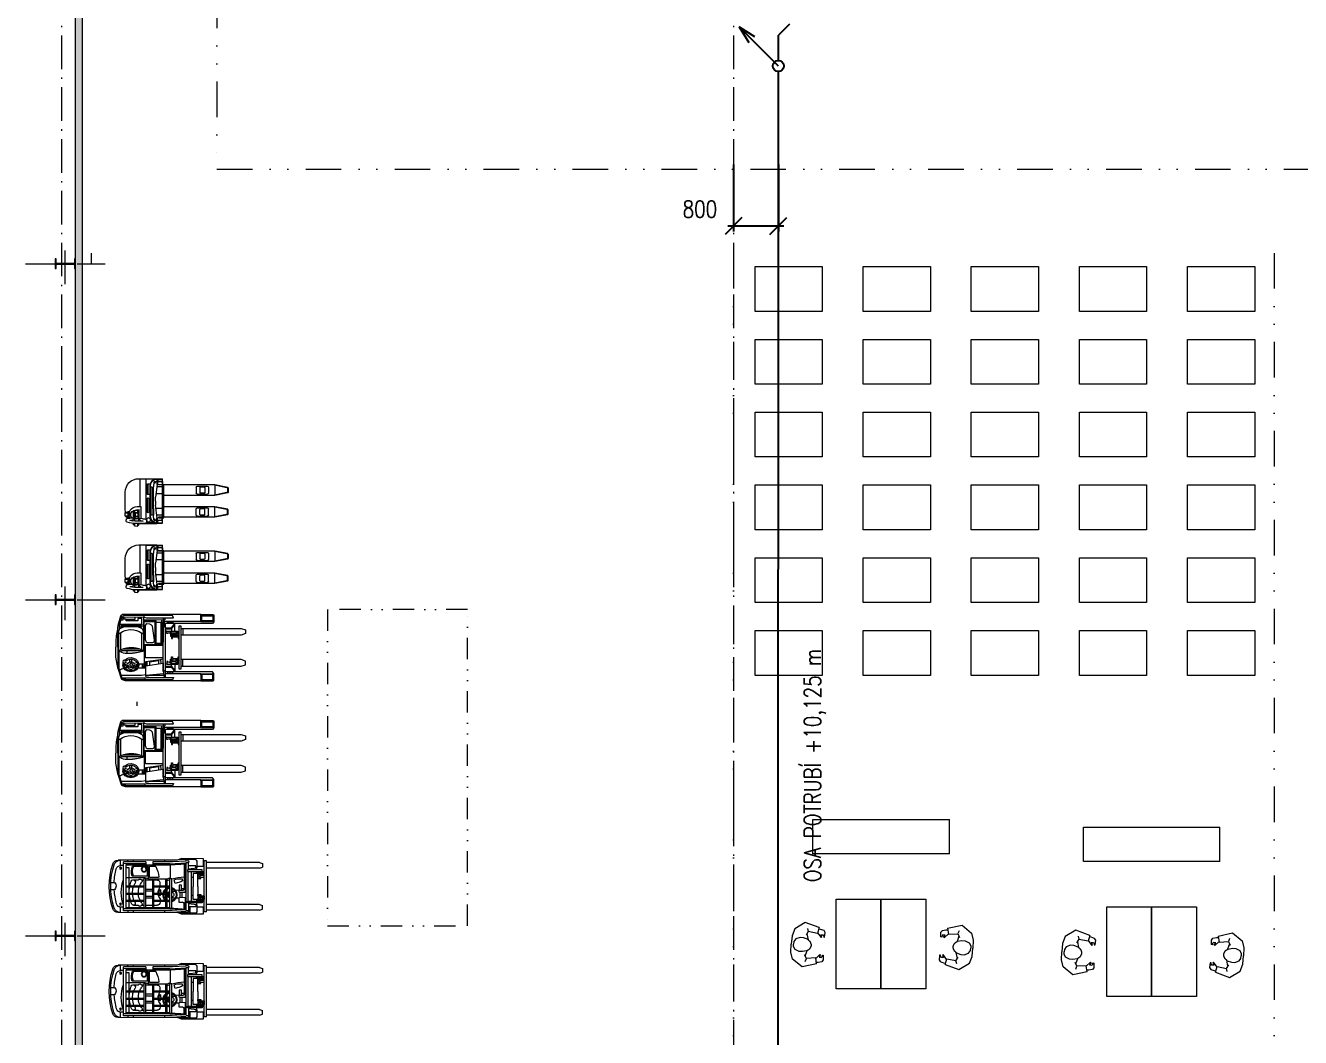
# Model space of a CAD drawing. Header units: millimetres. Extents: x 325046 to 1268204, y 1875583 to 2761998.
# Drawn here: x 909438 to 932201, y 2499076 to 2517146 of the extents above; entities that cross this region are included whole.
import ezdxf

# ---------------------------------------------------------------- set-up
doc = ezdxf.new("R2010")
doc.units = ezdxf.units.MM
doc.header["$LTSCALE"] = 100
doc.header["$PDMODE"] = 65
for name, pattern in [('ACAD_ISO10W100', [18.5, 12, -3, 0.5, -3]), ('CONTINOUS', [0]), ('DIVIDE', [31.75, 12.7, -6.35, 0, -6.35, 0, -6.35]), ('SO02_F11anp01$0${ Leader Line}', [0])]:
    doc.linetypes.add(name, pattern=pattern)
for name, color, linetype, lineweight, true_color in [('Korabek-bezp_vtoky_text', 7, 'CONTINOUS', 0, 0x6b50af), ('Korabek-bezp_vtoky_trasy', 7, 'CONTINOUS', 30, 0x9d626f), ('Korabek-trasy', 7, 'Continuous', 30, 0x7478c3), ('Lidi', 7, 'Continuous', 13, 0x7d7d7d), ('OCELOVÉ KONSTRUKCE', 7, 'Continuous', 13, 0x2865c8), ('Světlíky', 7, 'DIVIDE', 15, 0xf81696), ('TECH - Zóny', 7, 'DIVIDE', 15, 0x33843e), ('TLG_Stroje a zařízení', 7, 'Continuous', 5, 0x698680), ('Šrafy - VÝPLŇ', 7, 'Continuous', 15, 0x9b9908)]:
    doc.layers.add(name, color=color, linetype=linetype, lineweight=lineweight, true_color=true_color)
for name, color, linetype, lineweight in [('Objekty - osy', 5, 'ACAD_ISO10W100', 20), ('OBVODOVÝ PLÁŠŤ', 2, 'Continuous', 9), ('TECH - Palety', 34, 'Continuous', 9)]:
    doc.layers.add(name, color=color, linetype=linetype, lineweight=lineweight)
doc.styles.add('ROMANS', font='romans.shx', dxfattribs={"width": 0.8})
doc.dimstyles.new('EXT_15', dxfattribs={"dimscale": 100, "dimtxt": 3, "dimasz": 3, "dimexe": 1, "dimexo": 3, "dimgap": 1.5, "dimtad": 1, "dimdec": 0, "dimzin": 0, "dimdsep": 46, "dimtxsty": 'ROMANS', "dimblk": 'OBLIQUE', "dimcen": 3, "dimdle": 1, "dimclrd": 256, "dimclre": 256, "dimclrt": 256, "dimadec": 0, "dimazin": 0, "dimtfac": 0.5, "dimtdec": 0, "dimtix": 1, "dimtmove": 2, "dimatfit": 3, "dimldrblk": 'OBLIQUE', "dimfxl": 1, "dimtvp": 93.75, "dimtolj": 1, "dimtzin": 0, "dimarcsym": 0})

# ---------------------------------------------------------------- blocks, each defined once
blk = doc.blocks.new('_Oblique')
at = {"color": 0, "lineweight": -2}
blk.add_line((-0.5, -0.5), (0.5, 0.5), dxfattribs=at)
blk = doc.blocks.new('*D102')
at = {"layer": 'Defpoints', "color": 0, "transparency": 16777216}
for p in [(920222, 2831854), (921022, 2831854), (921022, 2830459)]:
    blk.add_point(p, dxfattribs=at)
at = {"layer": 'Korabek-bezp_vtoky_text', "lineweight": -2, "transparency": 16777216}
for p, q in [((920222, 2831554), (920222, 2830359)), ((921022, 2831554), (921022, 2830359)), ((920122, 2830459), (921122, 2830459))]:
    blk.add_line(p, q, dxfattribs=at)
at = {"layer": 'Korabek-bezp_vtoky_text', "lineweight": -2, "transparency": 16777216, "xscale": 300, "yscale": 300, "zscale": 300, "rotation": 180}
blk.add_blockref('_Oblique', (920222, 2830459), dxfattribs=at)
at = {"layer": 'Korabek-bezp_vtoky_text', "lineweight": -2, "transparency": 16777216, "xscale": 300, "yscale": 300, "zscale": 300}
blk.add_blockref('_Oblique', (921022, 2830459), dxfattribs=at)
at = {"layer": 'Korabek-bezp_vtoky_text', "transparency": 16777216, "insert": (919622, 2830759), "char_height": 300, "attachment_point": 5, "style": 'ROMANS'}
blk.add_mtext('\\A1;800', dxfattribs=at)
blk = doc.blocks.new('EU_paleta')
at = {"color": 0}
for p, q in [((0, 0), (0, 47.24)), ((0, 47.24), (31.5, 47.24)), ((31.5, 47.24), (31.5, 0)), ((31.5, 0), (0, 0))]:
    blk.add_line(p, q, dxfattribs=at)
blk = doc.blocks.new('Balici_stul_1600x800')
at = {"color": 0}
for p, q in [((0, 0), (0, 31.5)), ((0, 31.5), (62.99, 31.5)), ((62.99, 31.5), (62.99, 0)), ((62.99, 0), (0, 0))]:
    blk.add_line(p, q, dxfattribs=at)
blk = doc.blocks.new('frop_off_shelve')
at = {"color": 0}
for p, q in [((0, 24), (96, 24)), ((0, 24), (0, 0)), ((96, 24), (96, 0)), ((96, 0), (0, 0))]:
    blk.add_line(p, q, dxfattribs=at)
blk = doc.blocks.new('manpower_1')
at = {"layer": 'Lidi', "color": 7, "true_color": 0xffffff}
for p, q in [((-9.96, 10.67), (-11.48, 5.79)), ((-2.85, 15.65), (-9.96, 10.67)), ((7.11, 12.8), (-2.85, 15.65)), ((-0.31, 9.55), (-1.73, 6.91)), ((-1.02, 11.69), (-0.31, 9.55)), ((6.2, 8.64), (-0.36, 9.45)), ((7.11, 12.8), (6.2, 8.64)), ((6.29, 9.06), (9.04, 5.89)), ((8.23, 11.58), (6.91, 11.79)), ((10.67, 10.97), (8.23, 11.58)), ((11.58, 9.65), (10.67, 10.97)), ((11.38, 6.4), (11.58, 9.65)), ((-11.48, 5.79), (-11.58, 0.1)), ((-11.48, -5.79), (-11.58, 0.1)), ((-9.95, 1.73), (-10.05, 0)), ((-9.95, -1.73), (-10.05, 0)), ((-8.73, 3.66), (-9.95, 1.73)), ((-5.78, 4.98), (-8.73, 3.66)), ((-3.44, 4.88), (-5.78, 4.98)), ((-0.5, 4.17), (-3.44, 4.88)), ((-1.23, 7.85), (-0.13, 3.94)), ((-0.39, 4.1), (-0.5, 4.17)), ((-0.28, 4.03), (-0.39, 4.1)), ((-0.17, 3.97), (-0.28, 4.03)), ((-0.06, 3.9), (-0.17, 3.97)), ((0.05, 3.83), (-0.06, 3.9)), ((0.16, 3.77), (0.05, 3.83)), ((0.26, 3.7), (0.16, 3.77)), ((0.37, 3.63), (0.26, 3.7)), ((0.47, 3.55), (0.37, 3.63)), ((0.57, 3.48), (0.47, 3.55)), ((0.67, 3.4), (0.57, 3.48)), ((0.76, 3.33), (0.67, 3.4)), ((0.85, 3.25), (0.76, 3.33)), ((0.94, 3.16), (0.85, 3.25)), ((1.03, 3.08), (0.94, 3.16)), ((1.11, 2.99), (1.03, 3.08)), ((1.19, 2.9), (1.11, 2.99)), ((1.27, 2.8), (1.19, 2.9)), ((1.34, 2.71), (1.27, 2.8)), ((1.4, 2.61), (1.34, 2.71)), ((1.47, 2.5), (1.4, 2.61)), ((1.53, 2.4), (1.47, 2.5)), ((1.59, 2.29), (1.53, 2.4)), ((1.65, 2.18), (1.59, 2.29)), ((1.7, 2.06), (1.65, 2.18)), ((1.75, 1.95), (1.7, 2.06)), ((1.8, 1.83), (1.75, 1.95)), ((1.85, 1.72), (1.8, 1.83)), ((1.9, 1.6), (1.85, 1.72)), ((1.95, 1.48), (1.9, 1.6)), ((2, 1.36), (1.95, 1.48)), ((2.05, 1.24), (2, 1.36)), ((2.09, 1.12), (2.05, 1.24)), ((2.13, 1), (2.09, 1.12)), ((2.17, 0.88), (2.13, 1)), ((2.21, 0.75), (2.17, 0.88)), ((2.25, 0.63), (2.21, 0.75)), ((2.27, 0.51), (2.25, 0.63)), ((2.3, 0.39), (2.27, 0.51)), ((2.32, 0.27), (2.3, 0.39)), ((2.33, 0.15), (2.32, 0.27)), ((2.34, 0.03), (2.33, 0.15)), ((2.34, -0.09), (2.34, 0.03)), ((8.53, 7.92), (10.06, 8.03)), ((9.45, 6.5), (8.53, 7.92)), ((9.04, 5.89), (9.45, 6.5)), ((10.06, 8.03), (10.67, 7.21)), ((10.67, 7.21), (10.77, 6.3)), ((10.77, 6.3), (11.38, 6.4)), ((-9.96, -10.67), (-11.48, -5.79)), ((-8.73, -3.66), (-9.95, -1.73)), ((-5.78, -4.98), (-8.73, -3.66)), ((-3.44, -4.88), (-5.78, -4.98)), ((-0.38, -4.06), (-3.44, -4.88)), ((-0.31, -9.55), (-1.73, -6.91)), ((-1.23, -7.85), (-0.09, -3.81)), ((-0.38, -4.06), (-0.29, -3.98)), ((6.2, -8.64), (-0.36, -9.45)), ((-0.29, -3.98), (-0.19, -3.9)), ((-0.19, -3.9), (-0.1, -3.82)), ((-0.1, -3.82), (-0.01, -3.74)), ((-0.01, -3.74), (0.09, -3.66)), ((0.09, -3.66), (0.19, -3.58)), ((0.19, -3.58), (0.28, -3.5)), ((0.28, -3.5), (0.38, -3.43)), ((0.38, -3.43), (0.48, -3.35)), ((0.48, -3.35), (0.58, -3.27)), ((0.58, -3.27), (0.68, -3.19)), ((0.68, -3.19), (0.78, -3.12)), ((0.78, -3.12), (0.87, -3.03)), ((0.87, -3.03), (0.96, -2.95)), ((0.96, -2.95), (1.05, -2.87)), ((1.05, -2.87), (1.14, -2.78)), ((1.14, -2.78), (1.22, -2.69)), ((1.22, -2.69), (1.29, -2.59)), ((1.29, -2.59), (1.36, -2.49)), ((1.36, -2.49), (1.43, -2.39)), ((1.43, -2.39), (1.49, -2.28)), ((1.49, -2.28), (1.55, -2.17)), ((1.55, -2.17), (1.61, -2.06)), ((1.61, -2.06), (1.66, -1.95)), ((1.66, -1.95), (1.72, -1.84)), ((1.72, -1.84), (1.77, -1.72)), ((1.77, -1.72), (1.83, -1.61)), ((1.83, -1.61), (1.89, -1.49)), ((1.89, -1.49), (1.94, -1.38)), ((1.94, -1.38), (2, -1.27)), ((2, -1.27), (2.05, -1.15)), ((2.05, -1.15), (2.1, -1.03)), ((2.1, -1.03), (2.15, -0.92)), ((2.15, -0.92), (2.2, -0.8)), ((2.2, -0.8), (2.24, -0.69)), ((2.24, -0.69), (2.27, -0.57)), ((2.27, -0.57), (2.3, -0.45)), ((2.3, -0.45), (2.32, -0.33)), ((2.32, -0.33), (2.33, -0.21)), ((2.33, -0.21), (2.34, -0.09)), ((7.11, -12.8), (6.2, -8.64)), ((6.29, -9.06), (9.04, -5.89)), ((9.45, -6.5), (8.53, -7.92)), ((8.53, -7.92), (10.06, -8.03)), ((9.04, -5.89), (9.45, -6.5)), ((10.06, -8.03), (10.67, -7.21)), ((10.67, -7.21), (10.77, -6.3)), ((10.77, -6.3), (11.38, -6.4)), ((11.38, -6.4), (11.58, -9.65)), ((-2.85, -15.65), (-9.96, -10.67)), ((7.11, -12.8), (-2.85, -15.65)), ((-1.02, -11.69), (-0.31, -9.55)), ((8.23, -11.58), (6.91, -11.79)), ((10.67, -10.97), (8.23, -11.58)), ((11.58, -9.65), (10.67, -10.97))]:
    blk.add_line(p, q, dxfattribs=at)
blk = doc.blocks.new('EJC12-D')
for p, q in [((0, 272), (0, 212)), ((44, 272), (0, 272)), ((15, 277), (15, 283)), ((70, 277), (15, 277)), ((19, 288), (57, 295)), ((44, 212), (44, 272)), ((58, 295), (76, 295)), ((133, 354), (158, 349)), ((148, 423), (145, 397)), ((149, 301), (149, 187)), ((159, 428), (153, 428)), ((178, 278), (158, 301)), ((158, 300), (158, 188)), ((158, 184), (158, 296)), ((160, 399), (159, 428)), ((182, 282), (160, 306)), ((164, 314), (162, 345)), ((163, 443), (222, 447)), ((165, 399), (163, 443)), ((164, 314), (199, 315)), ((225, 403), (165, 399)), ((178, 278), (178, 206)), ((222, 282), (182, 282)), ((183, 277), (183, 207)), ((222, 277), (183, 277)), ((235, 317), (199, 315)), ((222, 447), (225, 403)), ((222, 282), (222, 315)), ((222, 202), (222, 282)), ((222, 207), (222, 277)), ((228, 432), (234, 432)), ((230, 403), (228, 432)), ((235, 317), (233, 348)), ((262, 361), (237, 353)), ((239, 428), (245, 403)), ((240, 400), (264, 400)), ((249, 336), (249, 152)), ((264, 400), (370, 400)), ((279, 350), (279, 360)), ((279, 103), (279, 309)), ((370, 400), (370, 389)), ((370, 400), (566, 400)), ((517, 389), (370, 389)), ((370, 329), (370, -400)), ((446, 280), (446, -280)), ((453, 280), (453, -280)), ((477, 250), (453, 250)), ((477, 250), (477, -250)), ((477, 237), (480, 237)), ((501, 131), (501, 248)), ((512, 336), (505, 259)), ((524, 348), (566, 348)), ((567, 298), (542, 72)), ((662, 252), (562, 252)), ((566, 393), (566, 400)), ((566, 396), (662, 396)), ((566, 393), (566, 348)), ((566, 389), (662, 389)), ((566, 348), (566, 298)), ((567, 348), (566, 348)), ((569, 298), (566, 298)), ((575, 337), (573, 303)), ((576, 358), (576, 374)), ((576, 374), (583, 374)), ((583, 374), (583, 358)), ((648, 346), (584, 346)), ((590, 298), (686, 298)), ((590, 288), (590, 298)), ((662, 288), (590, 288)), ((666, 348), (592, 348)), ((657, 337), (659, 303)), ((662, 396), (662, 348)), ((1596, 288), (662, 288)), ((662, 288), (662, -288)), ((663, 298), (666, 298)), ((666, 348), (666, 298)), ((686, 298), (686, 288)), ((686, 288), (686, -288)), ((1267, 248), (1267, 142)), ((1287, 268), (1463, 268)), ((1332, 240), (1332, 150)), ((1408, 250), (1342, 250)), ((1418, 240), (1418, 150)), ((1483, 248), (1483, 142)), ((1828, 245), (1596, 288)), ((1596, 288), (1596, 102)), ((1836, 233), (1596, 282)), ((1826, 245), (1826, 145)), ((1836, 235), (1836, 155)), ((0, 212), (44, 212)), ((0, 160), (0, -160)), ((70, 207), (15, 207)), ((15, 207), (15, 201)), ((19, 196), (57, 189)), ((58, 189), (76, 189)), ((178, 206), (158, 183)), ((182, 202), (160, 178)), ((182, 202), (222, 202)), ((183, 207), (222, 207)), ((210, 98), (274, 98)), ((222, 206), (222, 169)), ((264, 98), (264, -400)), ((396, 195), (396, -45)), ((408, 207), (408, 207)), ((421, -45), (421, 195)), ((501, 131), (477, 131)), ((501, 131), (501, -248)), ((542, 0), (542, 72)), ((542, 0), (542, -72)), ((662, 132), (549, 132)), ((1596, 102), (686, 102)), ((1287, 122), (1463, 122)), ((1408, 140), (1342, 140)), ((1836, 157), (1596, 108)), ((1828, 145), (1596, 102)), ((396, -120), (396, -310)), ((446, -120), (396, -120)), ((408, -58), (408, -58)), ((411, -120), (411, -310)), ((501, -131), (477, -131)), ((567, -298), (542, -72)), ((662, -132), (549, -132)), ((1596, -102), (686, -102)), ((1267, -248), (1267, -142)), ((1287, -122), (1463, -122)), ((1332, -240), (1332, -150)), ((1408, -140), (1342, -140)), ((1418, -240), (1418, -150)), ((1483, -248), (1483, -142)), ((1828, -145), (1596, -102)), ((1596, -288), (1596, -102)), ((1836, -157), (1596, -108)), ((1826, -245), (1826, -145)), ((1836, -235), (1836, -155)), ((240, -400), (264, -400)), ((264, -400), (370, -400)), ((526, -393), (370, -393)), ((370, -400), (566, -400)), ((396, -310), (450, -310)), ((477, -250), (453, -250)), ((480, -237), (477, -237)), ((512, -336), (505, -259)), ((524, -348), (566, -348)), ((662, -252), (562, -252)), ((566, -348), (566, -298)), ((569, -298), (566, -298)), ((567, -348), (566, -348)), ((566, -393), (566, -348)), ((566, -389), (662, -389)), ((566, -400), (566, -393)), ((566, -396), (662, -396)), ((575, -337), (573, -303)), ((576, -358), (576, -374)), ((576, -374), (583, -374)), ((583, -374), (583, -358)), ((648, -346), (584, -346)), ((662, -288), (590, -288)), ((590, -288), (590, -298)), ((590, -298), (686, -298)), ((666, -348), (592, -348)), ((657, -337), (659, -303)), ((1596, -288), (662, -288)), ((662, -350), (662, -396)), ((663, -298), (666, -298)), ((666, -348), (666, -298)), ((686, -298), (686, -288)), ((1287, -268), (1463, -268)), ((1408, -250), (1342, -250)), ((1836, -233), (1596, -282)), ((1828, -245), (1596, -288))]:
    blk.add_line(p, q)
for centre, radius in [((415, 337), 35), ((524, 336), 12.5), ((524, -336), 12.5)]:
    blk.add_circle(centre, radius)
for centre, radius, start, end in [((20, 283), 5, 100.5563, 180), ((37, 357), 20, 104.3027, 179.9904), ((318, 357), 300, 179.9904, 185.9688), ((39, 328), 20, 185.9688, 261.6566), ((238, -431), 834, 81.6566, 104.3027), ((157, 1133), 834, 261.6566, 267.6203), ((240, 160), 240, 142.3709, 146.8189), ((58, 290), 5, 90, 100.5563), ((210, 242), 144, 154.8591, 270), ((240, -473), 834, 84.6445, 101.1636), ((157, 1175), 834, 264.6445, 267.7398), ((210, 242), 144, 130.5407, 135.5367), ((123, 321), 20.9, 267.6203, 87.8534), ((144, 301), 5, 0, 97.5281), ((153, 423), 5, 92.9796, 172.4233), ((157, 344), 5, 2.9796, 79.602), ((168, 300), 10, 99.2466, 180), ((238, 349), 5, 106.3572, 182.9796), ((234, 427), 5, 13.5359, 92.9796), ((275, 329), 20.9, 87.0313, 278.3389), ((157, 1175), 834, 277.6598, 281.1636), ((157, 1133), 834, 278.3389, 284.3027), ((356, 374), 20, 5.9688, 81.6566), ((358, 345), 20, 284.3027, 359.9904), ((78, 345), 300, 359.9904, 5.9688), ((566, 280), 120, 90, 180), ((566, 280), 113, 90, 180), ((480, 262), 25, 270, 354.8165), ((567, 358), 9, 270, 0), ((569, 303), 4.5, 270, 357.1376), ((584, 337), 8.5, 90, 177.1376), ((592, 358), 9, 180, 270), ((648, 337), 8.5, 2.8624, 90), ((663, 303), 4.5, 182.8624, 270), ((1287, 248), 20, 90, 180), ((1342, 240), 10, 90, 180), ((1408, 240), 10, 0, 90), ((1463, 248), 20, 0, 90), ((1826, 235), 10, 0, 79.4957), ((240, 160), 240, 167.4297, 180), ((20, 201), 5, 180, 259.4437), ((58, 194), 5, 259.4437, 270), ((144, 187), 5, 262.4719, 360), ((168, 184), 10, 180, 260.7534), ((274, 103), 5, 270, 0), ((408, 195), 12.5, 90, 180), ((408, 195), 12.5, 0, 90), ((1287, 142), 20, 180, 270), ((1342, 150), 10, 180, 270), ((1408, 150), 10, 270, 0), ((1463, 142), 20, 270, 0), ((1826, 155), 10, 280.5043, 0), ((240, -160), 240, 180, 270), ((408, -45), 12.5, 180, 270), ((408, -45), 12.5, 270, 0), ((1287, -142), 20, 90, 180), ((1342, -150), 10, 90, 180), ((1408, -150), 10, 0, 90), ((1463, -142), 20, 0, 90), ((1826, -155), 10, 0, 79.4957), ((566, -280), 120, 180, 270), ((566, -280), 113, 180, 270), ((480, -262), 25, 5.1835, 90), ((567, -358), 9, 0, 90), ((569, -303), 4.5, 2.8624, 90), ((584, -337), 8.5, 182.8624, 270), ((592, -358), 9, 90, 180), ((648, -337), 8.5, 270, 357.1376), ((663, -303), 4.5, 90, 177.1376), ((1287, -248), 20, 180, 270), ((1342, -240), 10, 180, 270), ((1408, -240), 10, 270, 0), ((1463, -248), 20, 270, 0), ((1826, -235), 10, 280.5043, 0)]:
    blk.add_arc(centre, radius, start, end)
for centre, major_axis, ratio, start_param, end_param in [((249, 244), (-160, 0), 0.578068, 5.281175, 7.853982), ((149, 244), (0, 62.3), 0.831124, 0.109396, 3.032197), ((222, 244), (-161, 0), 0.438474, 4.712389, 5.067901), ((249, 244), (-160, 0), 0.578068, 4.712389, 4.808757)]:
    blk.add_ellipse(centre, major_axis=major_axis, ratio=ratio, start_param=start_param, end_param=end_param)
at = {"extrusion": (0, 0, -1)}
blk.add_ellipse((222, 240), major_axis=(-161, 0), ratio=0.438474, start_param=4.712389, end_param=5.067901, dxfattribs=at)
blk = doc.blocks.new('EFGDH12.5-D')
for p, q in [((-1369, 459), (-1405, 461)), ((-1369, 480), (-1369, 452)), ((-993, 436), (-993, 466)), ((-430, 439), (-430, 466)), ((-331, 439), (-331, 466)), ((-203, 373), (-203, 466)), ((-2685, 424), (-2735, 406)), ((-2735, 406), (-2735, 342)), ((-2685, 324), (-2735, 342)), ((-2685, 424), (-1735, 424)), ((-2685, 324), (-1735, 324)), ((-1735, -456), (-1735, 454)), ((-1735, 454), (-1695, 454)), ((-1695, -456), (-1695, 454)), ((-1656, 231), (-1656, 254)), ((-1622, 231), (-1622, 254)), ((-1558, 232), (-1558, 266)), ((-1555, 294), (-1555, 325)), ((-1469, -267), (-1469, 266)), ((-1415, 295), (-1415, 431)), ((-1409, -267), (-1409, 266)), ((-1374, 426), (-1407, 428)), ((-1082, 387), (-1375, 404)), ((-1373, -428), (-1374, 426)), ((-1081, 403), (-1374, 420)), ((-1369, 452), (-1128, 436)), ((-1355, 403), (-1354, -102)), ((-1128, 436), (-776, 437)), ((-1082, 387), (-775, 388)), ((-1081, 403), (-775, 405)), ((-776, 437), (-775, 388)), ((-650, 438), (-253, 440)), ((-650, 438), (-650, 389)), ((-650, 405), (-253, 407)), ((-650, 389), (-300, 390)), ((-355, -386), (-355, 331)), ((-355, 331), (-300, 331)), ((-300, -386), (-300, 390)), ((-253, -435), (-253, 440)), ((-253, 373), (-200, 373)), ((-1680, 194), (-1680, 209)), ((-1655, 194), (-1656, 218)), ((-1622, 194), (-1622, 218)), ((-1498, 161), (-1469, 161)), ((-1290, -69), (-1290, 22)), ((-1290, 22), (-1247, 22)), ((-1247, 22), (-1247, -69)), ((-1117, -389), (-1117, 134)), ((-1117, 134), (-1080, 134)), ((-1080, -386), (-1080, 134)), ((-794, 9), (-1080, 9)), ((-1033, 9), (-1033, 133)), ((-1012, 9), (-1012, 133)), ((-901, 74), (-903, -17)), ((-794, 114), (-862, 113)), ((-794, -386), (-794, 130)), ((-794, 130), (-776, 130)), ((-776, -386), (-776, 130)), ((-650, 116), (-776, 114)), ((-650, -386), (-650, 142)), ((-650, 142), (-624, 142)), ((-624, -386), (-624, 142)), ((-580, 117), (-624, 116)), ((-300, 9), (-624, 9)), ((-433, 119), (-520, 118)), ((-1680, -196), (-1680, -211)), ((-1655, -196), (-1656, -220)), ((-1622, -196), (-1622, -220)), ((-1498, -163), (-1469, -163)), ((-1260, -102), (-1371, -102)), ((-1259, -193), (-1369, -196)), ((-1354, -196), (-1353, -403)), ((-1290, -35), (-1337, -35)), ((-1298, -102), (-1295, -194)), ((-1245, -92), (-1260, -102)), ((-1260, -102), (-1259, -193)), ((-1244, -202), (-1259, -193)), ((-1240, -69), (-1245, -92)), ((-1241, -213), (-1244, -202)), ((-1241, -213), (-1193, -211)), ((-1177, -62), (-1240, -69)), ((-1117, -87), (-1175, -87)), ((-1175, -211), (-1117, -208)), ((-1124, -56), (-1151, -59)), ((-1124, -87), (-1124, -56)), ((-794, -10), (-1080, -10)), ((-1055, -101), (-1080, -87)), ((-794, -123), (-1080, -123)), ((-794, -142), (-1080, -142)), ((-1080, -208), (-1079, -208)), ((-1079, -208), (-1055, -190)), ((-1055, -123), (-1055, -101)), ((-1055, -190), (-1055, -142)), ((-1033, -123), (-1033, -10)), ((-1033, -249), (-1033, -142)), ((-1012, -123), (-1012, -10)), ((-1012, -249), (-1012, -142)), ((-907, -215), (-908, -249)), ((-650, -47), (-776, -47)), ((-650, -78), (-776, -78)), ((-650, -176), (-776, -176)), ((-650, -206), (-776, -206)), ((-300, -10), (-624, -10)), ((-300, -123), (-624, -123)), ((-300, -142), (-624, -142)), ((-2685, -326), (-2735, -344)), ((-2735, -408), (-2735, -344)), ((-2685, -426), (-2735, -408)), ((-2685, -326), (-1735, -326)), ((-2685, -426), (-1735, -426)), ((-1656, -232), (-1656, -256)), ((-1622, -232), (-1622, -256)), ((-1558, -234), (-1558, -267)), ((-1555, -296), (-1555, -327)), ((-1437, -367), (-1437, -458)), ((-1415, -296), (-1415, -433)), ((-1373, -428), (-1407, -430)), ((-1080, -386), (-1373, -404)), ((-1080, -402), (-1373, -420)), ((-1367, -452), (-1126, -435)), ((-1367, -474), (-1367, -452)), ((-1335, -402), (-1335, -306)), ((-1126, -435), (-253, -435)), ((-794, -249), (-1080, -249)), ((-794, -267), (-1080, -267)), ((-1080, -386), (-300, -386)), ((-1080, -402), (-253, -402)), ((-1033, -386), (-1033, -267)), ((-1012, -386), (-1012, -267)), ((-990, -472), (-990, -435)), ((-909, -267), (-909, -282)), ((-854, -339), (-794, -339)), ((-776, -339), (-650, -339)), ((-300, -249), (-624, -249)), ((-300, -267), (-624, -267)), ((-624, -339), (-580, -339)), ((-517, -339), (-432, -339)), ((-429, -435), (-429, -469)), ((-329, -435), (-329, -468)), ((-198, -363), (-253, -363)), ((-198, -468), (-198, -363)), ((-1735, -456), (-1695, -456)), ((-1367, -461), (-1405, -462)), ((-1367, -474), (-155, -468))]:
    blk.add_line(p, q)
for points in [[(-1568, 362), (-1680, 362), (-1681, 493), (-1293, 495), (-1213, 466), (-156, 466)], [(-1580, 232), (-1580, 254), (-1656, 254), (-1656, 266), (-1695, 266)], [(-1594, 254), (-1594, 231), (-1673, 231), (-1673, 266)], [(-1580, -1), (-1580, 232), (-1498, 232), (-1498, -1)], [(-1566, 326), (-1415, 310)], [(-1546, 324), (-1544, 365), (-1415, 365)], [(-1336, 402), (-1337, -49)], [(-300, 160), (-636, 160), (-709, 133), (-1033, 133), (-1094, 158), (-1094, 377), (-300, 377)], [(-690, 377), (-693, 139)], [(-1580, 192), (-1594, 192), (-1594, 218), (-1672, 218)], [(-1580, -193), (-1594, -193), (-1594, -220), (-1672, -220)], [(-1580, -1), (-1580, -234), (-1498, -234), (-1498, -1)], [(-1240, -69), (-1317, -69)], [(-1241, -213), (-1241, -279), (-1308, -279)], [(-1580, -234), (-1580, -256), (-1656, -256), (-1656, -267), (-1695, -267)], [(-1566, -363), (-1679, -363), (-1679, -495), (-1291, -495), (-1231, -473)], [(-1594, -256), (-1594, -232), (-1673, -232), (-1673, -267)], [(-1566, -328), (-1415, -312)], [(-1546, -326), (-1544, -367), (-1415, -367)]]:
    blk.add_lwpolyline(points)
for points in [[(-1568, 327), (-1568, 451, -0.279243), (-1533, 480), (-1254, 481)], [(-834, 353, 0.084634), (-884, 171, 0.084634)], [(-874, 160), (-727, 160, 0.414214), (-717, 170), (-717, 349, 0.414214), (-727, 359), (-825, 359)], [(-416, 361), (-667, 361, 0.414214), (-677, 351), (-677, 191, 0.414214), (-667, 181), (-411, 181)], [(-1337, 166, -0.051213), (-1117, 127, -0.051213)], [(-1080, 116, -0.011306), (-1033, 100)], [(-27, 70), (-96, 70, 0.389085), (-93, -64), (-26, -64)], [(-1566, -328), (-1564, -452, 0.321263), (-1531, -481), (-1252, -481)]]:
    blk.add_lwpolyline(points, format="xyb")
for points in [[(-1695, 231), (-1672, 231), (-1672, 209), (-1695, 209)], [(-1656, 294), (-1396, 294), (-1396, 266), (-1656, 266)], [(-1609, 167), (-1695, 167), (-1695, 194), (-1609, 194)], [(-1580, 142), (-1637, 142), (-1637, 167), (-1580, 167)], [(-1609, -169), (-1695, -169), (-1695, -196), (-1609, -196)], [(-1695, -232), (-1672, -232), (-1672, -211), (-1695, -211)], [(-1580, -144), (-1637, -144), (-1637, -169), (-1580, -169)], [(-1656, -296), (-1396, -296), (-1396, -267), (-1656, -267)]]:
    blk.add_lwpolyline(points, close=True)
blk.add_lwpolyline([(-1308, 98, 0.07604), (-1177, 53), (-1156, 117, 0.073929), (-1299, 137)], format="xyb", close=True)
for centre, radius in [((-620, 307), 49.4), ((-620, 307), 39.1), ((-202, 326), 19.1), ((-202, 326), 4.44), ((-201, -318), 19.1), ((-201, -318), 4.44)]:
    blk.add_circle(centre, radius)
for centre, radius, start, end in [((-1406, 444), 16.4, 87.5605, 267.1898), ((-200, 349), 117, 18.5183, 90), ((-156, 368), 98.6, 17.6564, 90), ((-825, 349), 10, 90, 155.1331), ((-614, 266), 199, 334.5824, 28.6262), ((-614, 266), 220, 337.1987, 25.6311), ((-200, 296), 77.3, 14.5263, 90), ((-1288, 14), 1201, 2.6944, 14.5263), ((-1261, -6), 1236, 342.7332, 18.5183), ((-1310, 0), 1310, 342.2356, 17.6564), ((-861, 73), 39.7, 90.8444, 178.7587), ((-874, 170), 10, 174.4835, 270), ((-550, 95), 37.1, 37.4321, 216.356), ((-832, -112), 313, 22.7823, 36.356), ((-426, 79), 39.6, 19.9603, 209.5259), ((-768, -114), 353, 20.3636, 29.5259), ((-913, -97), 557, 10.9678, 19.9603), ((-930, -108), 715, 341.0277, 18.9723), ((-1317, -49), 19.2, 179.9739, 270), ((-1071, -149), 137, 109.6414, 250.3586), ((-1071, -149), 121, 112.441, 247.559), ((-1114, -147), 41.5, 94.0389, 265.9611), ((-1094, -150), 134, 62.997, 83.8195), ((-1094, -150), 118, 58.8694, 82.9585), ((-1094, -150), 134, 11.479, 52.42), ((-1094, -150), 118, 13.0971, 46.0183), ((-1094, -150), 118, 313.9817, 4.1458), ((-1094, -150), 134, 312.7304, 3.6403), ((-1042, -113), 169, 322.9575, 350.3388), ((-1042, -113), 169, 356.5611, 34.5599), ((-832, -112), 313, 334.139, 354.6485), ((-832, -112), 313, 357.9923, 19.208), ((-768, -114), 353, 337.6285, 355.5734), ((-768, -114), 353, 358.5299, 17.2445), ((-913, -97), 557, 344.224, 355.4451), ((-913, -97), 557, 357.3214, 9.0662), ((-1288, 14), 1201, 344.3039, 356.2708), ((-1406, -446), 16.4, 92.8102, 272.4395), ((-1308, -306), 27.7, 90, 180), ((-1094, -150), 134, 276.1805, 297.003), ((-1094, -150), 118, 301.1306, 303.2377), ((-854, -283), 55.3, 178.7587, 270), ((-549, -319), 37.4, 143.9159, 327.6828), ((-832, -112), 313, 323.9159, 330.3684), ((-432, -305), 33.3, 150.3942, 336.604), ((-768, -114), 353, 330.3942, 334.3968), ((-913, -97), 557, 336.604, 342.2684), ((-209, -333), 134, 270.296, 342.7332), ((-221, -286), 93.4, 284.6684, 344.3039), ((-155, -370), 97.5, 270.296, 342.2356), ((-1415, -458), 22.6, 180, 270)]:
    blk.add_arc(centre, radius, start, end)
for start_param, end_param in [(4.554447, 8.003622), (8.324906, 10.516348)]:
    blk.add_ellipse((-904, -114), major_axis=(-1.1, 59.9), ratio=0.232278, start_param=start_param, end_param=end_param)
blk = doc.blocks.new('ETV116-D')
for p, q in [((518, 545), (518, 578)), ((850, 476), (539, 505)), ((886, 536), (886, -426)), ((924, 437), (924, 461)), ((924, 461), (1017, 461)), ((970, 461), (970, 437)), ((1017, 461), (1017, 437)), ((1517, 569), (1517, 599)), ((1517, 493), (1517, 473)), ((38, 0), (38, 363)), ((220, 359), (212, 316)), ((254, 265), (254, 211)), ((286, 264), (286, 212)), ((319, 364), (332, 319)), ((539, 375), (455, 375)), ((455, 375), (455, 364)), ((470, 300), (470, 364)), ((539, 330), (842, 285)), ((563, 326), (563, 249)), ((607, 320), (607, 261)), ((607, 261), (765, 237)), ((765, 237), (765, 297)), ((808, 290), (804, 213)), ((848, 431), (846, -90)), ((886, 405), (848, 431)), ((1197, 338), (1197, 218)), ((55, 40), (55, -256)), ((83, -255), (83, 40)), ((202, 112), (202, 54)), ((511, 69), (372, 97)), ((465, 40), (465, 78)), ((465, 40), (465, -250)), ((493, -268), (493, 40)), ((38, 0), (38, -363)), ((511, -49), (833, -49)), ((701, -49), (701, -458)), ((719, -49), (719, -475)), ((719, -74), (833, -74)), ((812, -74), (812, -444)), ((833, -49), (833, -444)), ((1197, -339), (1197, -219)), ((100, -361), (59, -361)), ((100, -392), (66, -411)), ((100, -344), (100, -392)), ((167, -365), (100, -361)), ((100, -392), (441, -392)), ((167, -365), (167, -392)), ((441, -361), (376, -365)), ((376, -365), (376, -392)), ((441, -345), (441, -392)), ((463, -361), (441, -361)), ((441, -392), (463, -411)), ((463, -411), (463, -361)), ((833, -444), (719, -444)), ((821, -444), (821, -487)), ((924, -426), (924, -450)), ((924, -450), (1017, -450)), ((970, -450), (970, -426)), ((1017, -450), (1017, -426)), ((701, -458), (510, -458)), ((719, -475), (510, -477)), ((1517, -482), (1517, -462)), ((1517, -558), (1517, -587))]:
    blk.add_line(p, q)
at = {"ltscale": 500}
for p, q in [((886, 356), (996, 356)), ((911, 301), (886, 301)), ((911, 256), (911, 301)), ((911, 301), (1107, 301)), ((929, 256), (911, 256)), ((941, 341), (941, 341)), ((977, 256), (963, 256)), ((1082, 286), (992, 286)), ((996, 356), (1056, 437)), ((996, 341), (1056, 414)), ((996, 356), (996, 301)), ((1056, 301), (1056, 437)), ((1107, 256), (1095, 256)), ((1107, 301), (1107, 256)), ((988, 224), (988, 224)), ((988, -212), (988, -212)), ((911, -290), (886, -290)), ((886, -345), (996, -345)), ((929, -245), (911, -245)), ((911, -245), (911, -290)), ((911, -290), (1107, -290)), ((941, -330), (941, -330)), ((977, -245), (963, -245)), ((1082, -275), (992, -275)), ((996, -345), (996, -290)), ((996, -330), (1056, -402)), ((996, -345), (1056, -426)), ((1056, -290), (1056, -426)), ((1107, -245), (1095, -245)), ((1107, -290), (1107, -245))]:
    blk.add_line(p, q, dxfattribs=at)
for points in [[(1517, 599), (194, 599, 0.114657), (123, 582, 0.155243), (100, 560), (46, 396, 0.03978), (0, 142), (0, 0)], [(854, 599), (854, 578), (195, 578, 0.119898), (129, 563, 0.110935), (108, 533), (59, 383), (59, 49)], [(1517, 493), (1517, 569, -0.414214), (1537, 589), (1720, 589, -0.414214), (1740, 569), (1740, 493)], [(66, 406, 0.087748), (144, 369, 0.087748)], [(148, 306), (220, 359, -0.638453), (321, 359), (391, 310)], [(400, 364), (470, 364, -0.345189), (503, 333), (512, 300), (411, 299)], [(83, 40), (105, 40, 0.228345), (452, 40), (465, 40)], [(1517, -587), (194, -587, -0.026665), (127, -587, -0.295694), (87, -555), (39, -387, -0.012889), (0, -142), (0, 0)], [(560, -89), (664, -89, -0.413556), (691, -128), (653, -377, -0.187701), (608, -416), (555, -419, -0.28), (525, -389), (527, -138, -0.368799), (560, -89, -1.808307)], [(854, -587), (854, -567), (195, -567, -0.024334), (140, -564, -0.343851), (97, -520), (59, -383), (59, -312)], [(1517, -482), (1517, -558, 0.414214), (1537, -578), (1720, -578, 0.414214), (1740, -558), (1740, -482)]]:
    blk.add_lwpolyline(points, format="xyb")
for points in [[(97, 500), (458, 500), (539, 488)], [(114, 545), (518, 545), (548, 536), (1033, 536), (1014, 578), (854, 578)], [(886, 536), (865, 514), (841, 506), (702, 506), (588, 512), (539, 521), (539, 252), (792, 215), (838, 208), (850, 476), (865, 514)], [(1750, 586), (1750, 466), (1728, 437), (886, 437)], [(1517, 473), (886, 473)], [(1517, 599), (1737, 599)], [(1517, 473), (1750, 473)], [(150, 295), (212, 316)], [(163, 363), (222, 363)], [(172, 269), (221, 285)], [(319, 364), (376, 364)], [(324, 285), (379, 269)], [(332, 319), (390, 302)], [(512, 375), (510, -487)], [(1165, 338), (2241, 338), (2318, 311), (2318, 247)], [(2318, 247), (2241, 218), (1165, 218)], [(105, 40), (105, 54), (452, 54), (452, 40)], [(138, 25), (419, 25)], [(847, 187), (532, 187), (532, -36), (846, -36)], [(846, -525), (846, -90)], [(2318, -247), (2241, -219), (1165, -219)], [(66, -411), (463, -411), (463, -514), (394, -514), (394, -475), (185, -475), (185, -504), (147, -504), (147, -515), (128, -515), (128, -483), (87, -483)], [(493, -541), (493, -268)], [(846, -389), (886, -356)], [(867, -487), (867, -372)], [(1750, -574), (1750, -454), (1728, -426), (867, -426)], [(1165, -339), (2241, -339), (2318, -311), (2318, -247)], [(147, -515), (147, -542)], [(158, -543), (510, -541), (548, -525), (1033, -525), (1014, -567), (854, -567)], [(185, -504), (347, -504), (347, -542)], [(874, -525), (874, -488), (510, -487)], [(510, -541), (510, -567)], [(1517, -462), (867, -462)], [(1517, -462), (1750, -462)], [(1517, -587), (1737, -587)]]:
    blk.add_lwpolyline(points)
for points in [[(1539, 576), (1732, 576), (1732, 484), (1539, 484)], [(1128, 383), (1165, 383), (1165, -380), (1128, -380)], [(1539, -564), (1732, -564), (1732, -473), (1539, -473)]]:
    blk.add_lwpolyline(points, close=True)
for points in [[(1095, 214), (1095, 284), (1080, 284), (1080, 266, -0.414214), (1070, 256), (1002, 256, -0.414214), (992, 266), (992, 284), (977, 284), (977, 214), (992, 214), (992, 231, -0.414214), (1002, 241), (1070, 241, -0.414214), (1080, 231), (1080, 214)], [(997, 240), (997, 171), (1012, 171), (1012, 189, -0.414214), (1022, 199), (1103, 199, -0.414214), (1113, 189), (1113, 171), (1128, 171), (1128, 241), (1113, 241), (1113, 224, -0.414214), (1103, 214), (1022, 214, -0.414214), (1012, 224), (1012, 241), (1002, 241)], [(1095, -202), (1095, -272), (1080, -272), (1080, -255, 0.414214), (1070, -245), (1002, -245, 0.414214), (992, -255), (992, -272), (977, -272), (977, -202), (992, -202), (992, -220, 0.414214), (1002, -230), (1070, -230, 0.414214), (1080, -220), (1080, -202)], [(997, -228), (997, -160), (1012, -160), (1012, -177, 0.414214), (1022, -187), (1103, -187, 0.414214), (1113, -177), (1113, -160), (1128, -160), (1128, -230), (1113, -230), (1113, -212, 0.414214), (1103, -202), (1022, -202, 0.414214), (1012, -212), (1012, -230), (1002, -230)]]:
    blk.add_lwpolyline(points, format="xyb", dxfattribs=at)
blk.add_lwpolyline([(271, -365), (167, -365, -0.119952), (73, -328, -0.270165), (49, -268, -0.505502), (78, -250, 0.358474), (465, -250, -0.505502), (493, -268, -0.270165), (469, -328, -0.119952), (376, -365)], format="xyb", close=True)
blk.add_circle((150, 257), 24.7)
for centre, radius, start, end in [((1537, 493), 20, 180, 270), ((1720, 493), 20, 270, 0), ((1737, 586), 12.9, 0, 90), ((69, 40), 14.1, 0, 180), ((184, -48), 159, 95.4196, 142.2857), ((222, -443), 556, 82.2593, 95.5602), ((268, -403), 511, 78.3039, 86.7664), ((479, 40), 14.1, 0, 180), ((157, -471), 71.2, 195.6518, 270.2752), ((1537, -482), 20, 90, 180), ((1720, -482), 20, 0, 90), ((1737, -574), 12.9, 270, 0)]:
    blk.add_arc(centre, radius, start, end)
for centre, radius, start, end in [((896, 331), 10, 90, 180), ((941, -21), 365, 82.9122, 97.0878), ((946, 256), 17, 0, 180), ((992, 276), 10, 90, 131.4096), ((986, 331), 10, 0, 90), ((1082, 276), 10, 48.5904, 90), ((896, -320), 10, 180, 270), ((941, 32), 365, 262.9122, 277.0878), ((946, -245), 17, 180, 0), ((992, -265), 10, 228.5904, 270), ((986, -320), 10, 270, 0), ((1082, -265), 10, 270, 311.4096)]:
    blk.add_arc(centre, radius, start, end, dxfattribs=at)
for centre, major_axis, ratio, start_param, end_param in [((270, 316), (-142, 0), 0.839083, 3.141593, 6.283185), ((270, 316), (-142, 0), 0.933818, 0, 0.302002), ((269, 314), (-122, 0), 0.846716, 0.669583, 6.603363), ((270, 316), (-142, 0), 0.933818, 0.667546, 3.141593)]:
    blk.add_ellipse(centre, major_axis=major_axis, ratio=ratio, start_param=start_param, end_param=end_param)
for centre, major_axis, ratio in [((272, 309), (-60.7, 0.3), 0.76253), ((274, 310), (-27.8, 0), 0.872891)]:
    blk.add_ellipse(centre, major_axis=major_axis, ratio=ratio)
blk = doc.blocks.new('A$C73023567')
at = {"layer": 'Korabek-bezp_vtoky_trasy'}
for p, q in [((217075, 50375.6), (216377.7, 51072.9)), ((216377.7, 51072.9), (216548.4, 50798.3)), ((216377.7, 51072.9), (216652.3, 50902.2)), ((217275.3, 51125.6), (217075, 50925.2)), ((217075, 50476), (217075, 50925.2)), ((217074.8, 26476), (217075, 50276))]:
    blk.add_line(p, q, dxfattribs=at)
blk.add_circle((217074.8, 50376), 100, dxfattribs=at)
at = {"layer": 'Korabek-bezp_vtoky_text', "insert": (217925.9, 35803.1), "char_height": 300, "width": 28411.347, "attachment_point": 7, "rotation": 90, "style": 'ROMANS'}
blk.add_mtext('OSA POTRUBÍ +10,125 m', dxfattribs=at)
at = {"layer": 'Korabek-bezp_vtoky_text'}
dim = blk.add_linear_dim(base=(217075, 47519.9), p1=(216275, 48914.8), p2=(217075, 48914.8), dimstyle='EXT_15', dxfattribs=at)
dim.commit()
dim.dimension.update_dxf_attribs({"geometry": '*D102', "text_midpoint": (215675, 47819.9), "dimtype": 128, "insert": (-703947, -2782938.8)})

msp = doc.modelspace()

# ---------------------------------------------------------------- hatches: boundary and pattern name
at = {"layer": 'Šrafy - VÝPLŇ', "linetype": 'ByBlock', "ltscale": 100}
h = msp.add_hatch(color=256, dxfattribs=at)
h.dxf.hatch_style = 1
h.paths.add_polyline_path([(910328.7, 2470542.7), (910328.7, 2591242.7), (910448.7, 2591242.7), (910448.7, 2470542.7)])

# ---------------------------------------------------------------- linework, layer by layer
at = {"layer": 'Objekty - osy', "ltscale": 0.5}
for p, q in [((910148.7, 2512526.6), (910148.7, 2513258.8)), ((909437.6, 2512892.7), (910859.8, 2512892.7)), ((910148.7, 2506526.6), (910148.7, 2507258.8)), ((909437.6, 2506892.7), (910859.8, 2506892.7)), ((910148.7, 2500526.6), (910148.7, 2501258.8)), ((909437.6, 2500892.7), (910859.8, 2500892.7))]:
    msp.add_line(p, q, dxfattribs=at)
for points in [[(910078.7, 2591892.7), (910078.7, 2469892.7)], [(922078.7, 2591892.7), (922078.7, 2469892.7)]]:
    msp.add_lwpolyline(points, dxfattribs=at)
at = {"layer": 'OBVODOVÝ PLÁŠŤ'}
msp.add_lwpolyline([(910328.7, 2470542.7), (910328.7, 2591242.7), (910448.7, 2591242.7), (910448.7, 2470542.7), (910328.7, 2470542.7)], dxfattribs=at)
at = {"layer": 'OCELOVÉ KONSTRUKCE'}
for points in [[(909968.7, 2512977.7), (909968.7, 2512807.7), (909983.7, 2512807.7), (909983.7, 2512872.7, -0.4142136), (909998.7, 2512887.7), (910298.7, 2512887.7, -0.4142136), (910313.7, 2512872.7), (910313.7, 2512807.7), (910328.7, 2512807.7), (910328.7, 2512977.7), (910313.7, 2512977.7), (910313.7, 2512912.7, -0.4142136), (910298.7, 2512897.7), (909998.7, 2512897.7, -0.4142136), (909983.7, 2512912.7), (909983.7, 2512977.7), (909968.7, 2512977.7)], [(909968.7, 2506977.7), (909968.7, 2506807.7), (909983.7, 2506807.7), (909983.7, 2506872.7, -0.4142136), (909998.7, 2506887.7), (910298.7, 2506887.7, -0.4142136), (910313.7, 2506872.7), (910313.7, 2506807.7), (910328.7, 2506807.7), (910328.7, 2506977.7), (910313.7, 2506977.7), (910313.7, 2506912.7, -0.4142136), (910298.7, 2506897.7), (909998.7, 2506897.7, -0.4142136), (909983.7, 2506912.7), (909983.7, 2506977.7), (909968.7, 2506977.7)], [(909968.7, 2500977.7), (909968.7, 2500807.7), (909983.7, 2500807.7), (909983.7, 2500872.7, -0.4142136), (909998.7, 2500887.7), (910298.7, 2500887.7, -0.4142136), (910313.7, 2500872.7), (910313.7, 2500807.7), (910328.7, 2500807.7), (910328.7, 2500977.7), (910313.7, 2500977.7), (910313.7, 2500912.7, -0.4142136), (910298.7, 2500897.7), (909998.7, 2500897.7, -0.4142136), (909983.7, 2500912.7), (909983.7, 2500977.7), (909968.7, 2500977.7)]]:
    msp.add_lwpolyline(points, format="xyb", dxfattribs=at)
at = {"layer": 'Světlíky', "ltscale": 0.3}
msp.add_lwpolyline([(914828.7, 2501067.7), (917328.7, 2501067.7), (917328.7, 2506717.7), (914828.7, 2506717.7)], close=True, dxfattribs=at)
msp.add_lwpolyline([(914828.7, 2501067.7), (917328.7, 2501067.7), (917328.7, 2506717.7), (914828.7, 2506717.7)], close=True, dxfattribs=at)
at = {"layer": 'TECH - Palety'}
for p, q in [((910617, 2512892.7), (910617, 2513082.7)), ((911431.8, 2504997.1), (911431.8, 2505068.1))]:
    msp.add_line(p, q, dxfattribs=at)
at = {"layer": 'TECH - Zóny', "ltscale": 0.5}
for p, q in [((922078.7, 2513082.7), (922078.7, 2495641.1)), ((931730.7, 2513082.7), (931730.7, 2495641.1))]:
    msp.add_line(p, q, dxfattribs=at)
msp.add_lwpolyline([(939878.7, 2583242.7), (939878.7, 2581242.7), (912853.7, 2581242.7), (912853.7, 2514582.7), (982078.7, 2514582.7)], dxfattribs=at)

# ---------------------------------------------------------------- block references
at = {"layer": 'Korabek-trasy', "linetype": 'SO02_F11anp01$0${ Leader Line}'}
msp.add_blockref('A$C73023567', (705803.7, 2466047.2), dxfattribs=at)
at = {"layer": 'Lidi', "linetype": 'ByBlock', "ltscale": 100, "extrusion": (0, 0, -1), "xscale": 25.4, "yscale": 25.4, "zscale": -25.4}
for p, rotation in [((-923404.1, 2500726.4, -43), 184.1214929983485), ((-926058.5, 2500689.2, -43), 4.121492998348459), ((-928234.7, 2500588.4, -43), 184.1214929983485), ((-930889.1, 2500551.2, -43), 4.121492998348459)]:
    msp.add_blockref('manpower_1', p, dxfattribs=dict(at, rotation=rotation))
at = {"layer": 'TECH - Palety', "xscale": 25.4, "yscale": 25.4, "zscale": 25.4}
for name, p, rotation in [('EU_paleta', (922462.5, 2512841.8), 270), ('EU_paleta', (922462.5, 2512841.8), 270), ('EU_paleta', (922462.5, 2512841.8), 270), ('EU_paleta', (924392.9, 2512841.8), 270), ('EU_paleta', (924392.9, 2512841.8), 270), ('EU_paleta', (924392.9, 2512841.8), 270), ('EU_paleta', (924392.9, 2512841.8), 270), ('EU_paleta', (924392.9, 2512841.8), 270), ('EU_paleta', (924392.9, 2512841.8), 270), ('EU_paleta', (926323.3, 2512841.8), 270), ('EU_paleta', (926323.3, 2512841.8), 270), ('EU_paleta', (926323.3, 2512841.8), 270), ('EU_paleta', (928253.7, 2512841.8), 270), ('EU_paleta', (928253.7, 2512841.8), 270), ('EU_paleta', (928253.7, 2512841.8), 270), ('EU_paleta', (930184.1, 2512841.8), 270), ('EU_paleta', (930184.1, 2512841.8), 270), ('EU_paleta', (930184.1, 2512841.8), 270), ('EU_paleta', (922462.5, 2511541.8), 270), ('EU_paleta', (922462.5, 2511541.8), 270), ('EU_paleta', (924392.9, 2511541.8), 270), ('EU_paleta', (924392.9, 2511541.8), 270), ('EU_paleta', (924392.9, 2511541.8), 270), ('EU_paleta', (924392.9, 2511541.8), 270), ('EU_paleta', (926323.3, 2511541.8), 270), ('EU_paleta', (926323.3, 2511541.8), 270), ('EU_paleta', (928253.7, 2511541.8), 270), ('EU_paleta', (928253.7, 2511541.8), 270), ('EU_paleta', (930184.1, 2511541.8), 270), ('EU_paleta', (930184.1, 2511541.8), 270), ('EU_paleta', (922462.5, 2510241.8), 270), ('EU_paleta', (922462.5, 2510241.8), 270), ('EU_paleta', (924392.9, 2510241.8), 270), ('EU_paleta', (924392.9, 2510241.8), 270), ('EU_paleta', (924392.9, 2510241.8), 270), ('EU_paleta', (924392.9, 2510241.8), 270), ('EU_paleta', (926323.3, 2510241.8), 270), ('EU_paleta', (926323.3, 2510241.8), 270), ('EU_paleta', (928253.7, 2510241.8), 270), ('EU_paleta', (928253.7, 2510241.8), 270), ('EU_paleta', (930184.1, 2510241.8), 270), ('EU_paleta', (930184.1, 2510241.8), 270), ('EU_paleta', (922462.5, 2508941.8), 270), ('EU_paleta', (922462.5, 2508941.8), 270), ('EU_paleta', (924392.9, 2508941.8), 270), ('EU_paleta', (924392.9, 2508941.8), 270), ('EU_paleta', (924392.9, 2508941.8), 270), ('EU_paleta', (924392.9, 2508941.8), 270), ('EU_paleta', (926323.3, 2508941.8), 270), ('EU_paleta', (926323.3, 2508941.8), 270), ('EU_paleta', (928253.7, 2508941.8), 270), ('EU_paleta', (928253.7, 2508941.8), 270), ('EU_paleta', (930184.1, 2508941.8), 270), ('EU_paleta', (930184.1, 2508941.8), 270), ('EU_paleta', (922462.5, 2507641.8), 270), ('EU_paleta', (922462.5, 2507641.8), 270), ('EU_paleta', (924392.9, 2507641.8), 270), ('EU_paleta', (924392.9, 2507641.8), 270), ('EU_paleta', (924392.9, 2507641.8), 270), ('EU_paleta', (924392.9, 2507641.8), 270), ('EU_paleta', (926323.3, 2507641.8), 270), ('EU_paleta', (926323.3, 2507641.8), 270), ('EU_paleta', (928253.7, 2507641.8), 270), ('EU_paleta', (928253.7, 2507641.8), 270), ('EU_paleta', (930184.1, 2507641.8), 270), ('EU_paleta', (930184.1, 2507641.8), 270), ('EU_paleta', (922462.5, 2506341.8), 270), ('EU_paleta', (924392.9, 2506341.8), 270), ('EU_paleta', (924392.9, 2506341.8), 270), ('EU_paleta', (926323.3, 2506341.8), 270), ('EU_paleta', (928253.7, 2506341.8), 270), ('EU_paleta', (930184.1, 2506341.8), 270), ('frop_off_shelve', (925932.5, 2502967.2), 179.9999999999999), ('frop_off_shelve', (930763.1, 2502829.2), 179.9999999999999), ('Balici_stul_1600x800', (923911.3, 2501547.5, 49.2), 270.0000000000061), ('Balici_stul_1600x800', (924711.3, 2501547.5, 49.2), 270.0000000000061), ('Balici_stul_1600x800', (928741.9, 2501409.4, 49.2), 270.0000000000061), ('Balici_stul_1600x800', (929541.9, 2501409.4, 49.2), 270.0000000000061)]:
    msp.add_blockref(name, p, dxfattribs=dict(at, rotation=rotation))
at = {"layer": 'TLG_Stroje a zařízení', "xscale": -1, "rotation": 180}
for name, p in [('EJC12-D', (911219.2, 2508654.5)), ('EJC12-D', (911219.2, 2507471.2)), ('ETV116-D', (911049.2, 2506043.2)), ('ETV116-D', (911049.2, 2504150.5))]:
    msp.add_blockref(name, p, dxfattribs=at)
at = {"layer": 'TLG_Stroje a zařízení', "xscale": -1}
for p in [(910933.1, 2501774.6), (910933.1, 2499900.1)]:
    msp.add_blockref('EFGDH12.5-D', p, dxfattribs=at)

doc.saveas('drawing.dxf')
